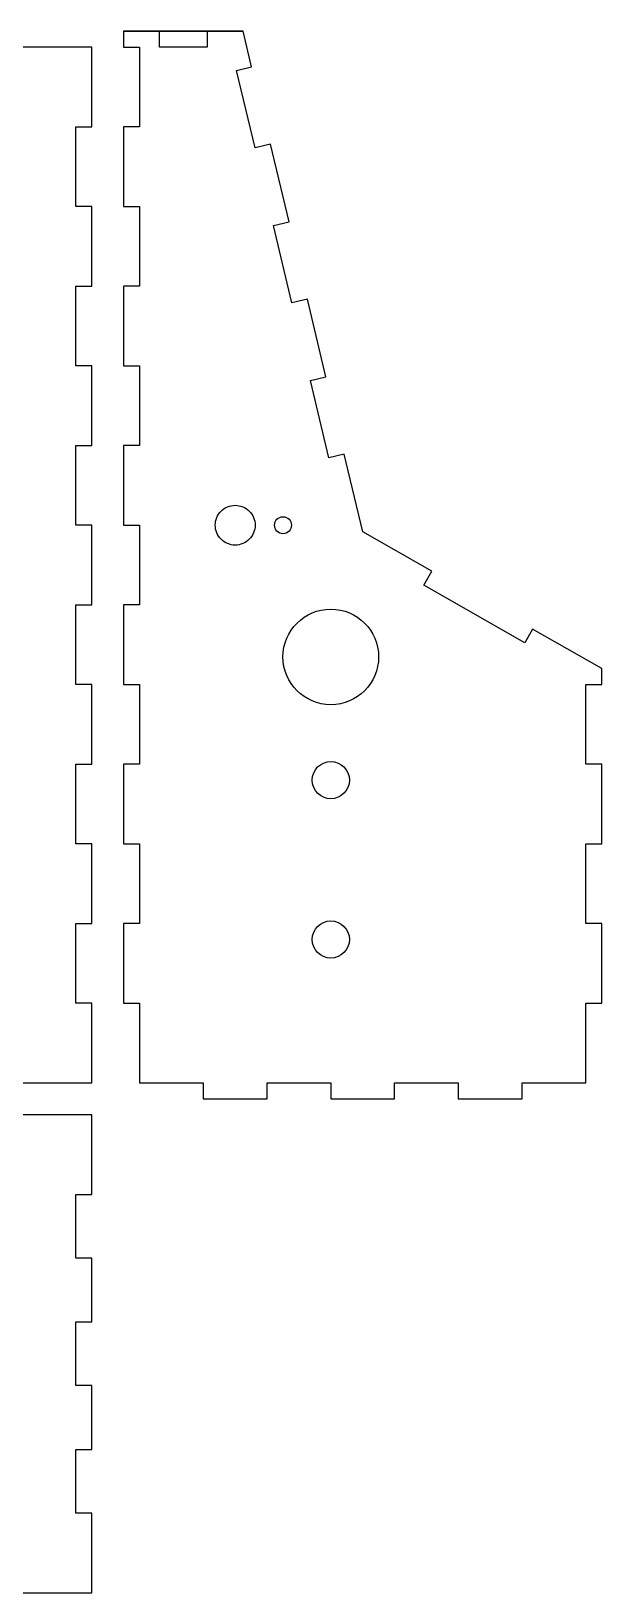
# Model space of a CAD drawing. Extents: x 106 to 417, y -126 to 436.
# Drawn here: x 309.7 to 417.1, y 142 to 436 of the extents above; entities that cross this region are included whole.
import ezdxf

# ---------------------------------------------------------------- set-up
doc = ezdxf.new("R2010")
doc.units = 0
doc.layers.add('Layer_1', color=7, linetype='CONTINUOUS')

msp = doc.modelspace()

# ---------------------------------------------------------------- linework, layer by layer
at = {"layer": 'Layer_1', "color": 7}
for p, q in [((327.136624, 435.991502), (327.136624, 435.987885)), ((327.136624, 435.987885), (349.619989, 435.991502)), ((349.619989, 435.991502), (327.136624, 435.991502)), ((327.136624, 435.991502), (327.136624, 435.991502)), ((333.878313, 435.987885), (327.136624, 435.987885)), ((327.136624, 435.987885), (327.136624, 432.988068)), ((333.878313, 432.987551), (333.878313, 435.987885)), ((349.619989, 435.991502), (342.8783, 435.987885)), ((342.8783, 435.987885), (342.8783, 432.987551)), ((351.219898, 429.290103), (349.619989, 435.991502)), ((349.619989, 435.991502), (349.619989, 435.991502)), ((321.136456, 432.987551), (306.136354, 432.987551)), ((321.136456, 417.987434), (321.136456, 432.987551)), ((327.136624, 432.988068), (330.136443, 432.988068)), ((330.136443, 432.988068), (330.136443, 417.98795)), ((342.8783, 432.987551), (333.878313, 432.987551)), ((348.365282, 428.612625), (351.219898, 429.290103)), ((351.894268, 414.033153), (348.365282, 428.612625)), ((318.136636, 402.987316), (318.136636, 417.987434)), ((318.136636, 417.987434), (321.136456, 417.987434)), ((330.136443, 417.98795), (327.136624, 417.98795)), ((327.136624, 417.98795), (327.136624, 402.987832)), ((354.813469, 414.726651), (351.894268, 414.033153)), ((358.278373, 400.132194), (354.813469, 414.726651)), ((321.136456, 402.987316), (318.136636, 402.987316)), ((321.136456, 387.987198), (321.136456, 402.987316)), ((327.136624, 402.987832), (330.136443, 402.987832)), ((330.136443, 402.987832), (330.136443, 387.987714)), ((355.359172, 399.439211), (358.278373, 400.132194)), ((358.824076, 384.844755), (355.359172, 399.439211)), ((318.136636, 372.987596), (318.136636, 387.987198)), ((318.136636, 387.987198), (321.136456, 387.987198)), ((330.136443, 387.987714), (327.136624, 387.987714)), ((327.136624, 387.987714), (327.136624, 372.988114)), ((361.742774, 385.537736), (358.824076, 384.844755)), ((365.207678, 370.943277), (361.742774, 385.537736)), ((321.136456, 372.987596), (318.136636, 372.987596)), ((321.136456, 357.98748), (321.136456, 372.987596)), ((327.136624, 372.988114), (330.136443, 372.988114)), ((330.136443, 372.988114), (330.136443, 357.987996)), ((362.28898, 370.250296), (365.207678, 370.943277)), ((365.75391, 355.65584), (362.28898, 370.250296)), ((318.136636, 342.987362), (318.136636, 357.98748)), ((318.136636, 357.98748), (321.136456, 357.98748)), ((330.136443, 357.987996), (327.136624, 357.987996)), ((327.136624, 357.987996), (327.136624, 342.987878)), ((368.672582, 356.348821), (365.75391, 355.65584)), ((372.136983, 341.755396), (368.672582, 356.348821)), ((348.136364, 346.737519), (348.136364, 346.737519)), ((357.136325, 344.587263), (357.136325, 344.587263)), ((321.136456, 342.987362), (318.136636, 342.987362)), ((321.136456, 327.987244), (321.136456, 342.987362)), ((327.136624, 342.987878), (330.136443, 342.987878)), ((330.136443, 342.987878), (330.136443, 327.98776)), ((385.153239, 334.302621), (372.136983, 341.755396)), ((383.662894, 331.699161), (385.153239, 334.302621)), ((402.628121, 320.838843), (383.662894, 331.699161)), ((318.136636, 312.987126), (318.136636, 327.987244)), ((318.136636, 327.987244), (321.136456, 327.987244)), ((330.136443, 327.98776), (327.136624, 327.98776)), ((327.136624, 327.98776), (327.136624, 312.988158)), ((366.136312, 327.187293), (366.136312, 327.187293)), ((404.118996, 323.442301), (402.628121, 320.838843)), ((417.136813, 315.987975), (404.118996, 323.442301)), ((417.136813, 312.987642), (417.136813, 315.987975)), ((321.136456, 312.987126), (318.136636, 312.987126)), ((321.136456, 297.987524), (321.136456, 312.987126)), ((327.136624, 312.988158), (330.136443, 312.988158)), ((330.136443, 312.988158), (330.136443, 297.98804)), ((414.136464, 297.987524), (414.136464, 312.987642)), ((414.136464, 312.987642), (417.136813, 312.987642)), ((318.136636, 282.987406), (318.136636, 297.987524)), ((318.136636, 297.987524), (321.136456, 297.987524)), ((330.136443, 297.98804), (327.136624, 297.98804)), ((327.136624, 297.98804), (327.136624, 282.987406)), ((366.136312, 298.487235), (366.136312, 298.487235)), ((417.136813, 297.987524), (414.136464, 297.987524)), ((417.136813, 282.987406), (417.136813, 297.987524)), ((321.136456, 282.987406), (318.136636, 282.987406)), ((321.136456, 267.987288), (321.136456, 282.987406)), ((327.136624, 282.987406), (330.136443, 282.987406)), ((330.136443, 282.987406), (330.136443, 267.987288)), ((414.136464, 267.987288), (414.136464, 282.987406)), ((414.136464, 282.987406), (417.136813, 282.987406)), ((318.136636, 252.98717), (318.136636, 267.987288)), ((318.136636, 267.987288), (321.136456, 267.987288)), ((330.136443, 267.987288), (327.136624, 267.987288)), ((327.136624, 267.987288), (327.136624, 252.98717)), ((366.136312, 268.487518), (366.136312, 268.487518)), ((417.136813, 267.987288), (414.136464, 267.987288)), ((417.136813, 252.98717), (417.136813, 267.987288)), ((321.136456, 252.98717), (318.136636, 252.98717)), ((321.136456, 237.987571), (321.136456, 252.98717)), ((327.136624, 252.98717), (330.136443, 252.98717)), ((330.136443, 252.98717), (330.136443, 237.987571)), ((414.136464, 237.987571), (414.136464, 252.98717)), ((414.136464, 252.98717), (417.136813, 252.98717)), ((306.136354, 237.987571), (321.136456, 237.987571)), ((330.136443, 237.987571), (342.136726, 237.987571)), ((342.136726, 237.987571), (342.136726, 234.987236)), ((354.136532, 234.987236), (354.136532, 237.987571)), ((354.136532, 237.987571), (366.136815, 237.987571)), ((366.136815, 237.987571), (366.136815, 234.987236)), ((378.136595, 234.987236), (378.136595, 237.987571)), ((378.136595, 237.987571), (390.136904, 237.987571)), ((390.136904, 237.987571), (390.136904, 234.987236)), ((402.136684, 234.987236), (402.136684, 237.987571)), ((402.136684, 237.987571), (414.136464, 237.987571)), ((342.136726, 234.987236), (354.136532, 234.987236)), ((366.136815, 234.987236), (378.136595, 234.987236)), ((390.136904, 234.987236), (402.136684, 234.987236)), ((321.13644, 231.987368), (306.13643, 231.987368)), ((321.13644, 216.987368), (321.13644, 231.987368)), ((318.13644, 204.987368), (318.13644, 216.987368)), ((318.13644, 216.987368), (321.13644, 216.987368)), ((321.13644, 204.987368), (318.13644, 204.987368)), ((321.13644, 192.987368), (321.13644, 204.987368)), ((318.13644, 180.987368), (318.13644, 192.987368)), ((318.13644, 192.987368), (321.13644, 192.987368)), ((321.13644, 180.987368), (318.13644, 180.987368)), ((321.13644, 168.987368), (321.13644, 180.987368)), ((318.13644, 156.987368), (318.13644, 168.987368)), ((318.13644, 168.987368), (321.13644, 168.987368)), ((321.13644, 156.987368), (318.13644, 156.987368)), ((321.13644, 141.987368), (321.13644, 156.987368)), ((306.13644, 141.987368), (318.13644, 141.987368)), ((318.13644, 141.987368), (321.13644, 141.987368))]:
    msp.add_line(p, q, dxfattribs=at)
for points in [[(344.386213, 342.987362), (344.386172, 343.981978), (344.781262, 344.935868), (345.484561, 345.639167)], [(345.484561, 345.639167), (346.187859, 346.342467), (347.141749, 346.737559), (348.136364, 346.737519)], [(348.136364, 346.737519), (349.13098, 346.737559), (350.084869, 346.342467), (350.788168, 345.639167)], [(350.788168, 345.639167), (351.491467, 344.935868), (351.886557, 343.981978), (351.886516, 342.987362)], [(355.536443, 342.987362), (355.536497, 343.870933), (356.252754, 344.587198), (357.136325, 344.587263)], [(357.136325, 344.587263), (358.019906, 344.587213), (358.736179, 343.870944), (358.736234, 342.987362)], [(345.48456, 340.335556), (344.781261, 341.038856), (344.386171, 341.992747), (344.386213, 342.987362)], [(351.886516, 342.987362), (351.886558, 341.992747), (351.491468, 341.038856), (350.788169, 340.335556)], [(357.136325, 341.387459), (356.252753, 341.387524), (355.536496, 342.10379), (355.536443, 342.987362)], [(358.736234, 342.987362), (358.736181, 342.10378), (358.019908, 341.387509), (357.136325, 341.387459)], [(348.136364, 339.237203), (347.141749, 339.237163), (346.187859, 339.632255), (345.48456, 340.335556)], [(350.788169, 340.335556), (350.08487, 339.632255), (349.13098, 339.237163), (348.136364, 339.237203)], [(357.136325, 318.187324), (357.136342, 323.157869), (361.165767, 327.187286), (366.136312, 327.187293)], [(366.136312, 327.187293), (371.106847, 327.187271), (375.136256, 323.157859), (375.136273, 318.187324)], [(366.136312, 309.187358), (361.165768, 309.187365), (357.136344, 313.216779), (357.136325, 318.187324)], [(375.136273, 318.187324), (375.136254, 313.21679), (371.106846, 309.18738), (366.136312, 309.187358)], [(362.636272, 294.987192), (362.636245, 296.920222), (364.203293, 298.487259), (366.136312, 298.487235)], [(366.136312, 298.487235), (368.069332, 298.487259), (369.636379, 296.920222), (369.636353, 294.987192)], [(366.136312, 291.487146), (364.203293, 291.487122), (362.636245, 293.054162), (362.636272, 294.987192)], [(369.636353, 294.987192), (369.636379, 293.054162), (368.069332, 291.487122), (366.136312, 291.487146)], [(362.636272, 264.987472), (362.636245, 266.920502), (364.203293, 268.487541), (366.136312, 268.487518)], [(366.136312, 268.487518), (368.069332, 268.487541), (369.636379, 266.920502), (369.636353, 264.987472)], [(366.136312, 261.487428), (364.203293, 261.487405), (362.636245, 263.054442), (362.636272, 264.987472)], [(369.636353, 264.987472), (369.636379, 263.054442), (368.069332, 261.487405), (366.136312, 261.487428)]]:
    msp.add_open_spline(points, degree=3, dxfattribs=at)

doc.saveas('drawing.dxf')
